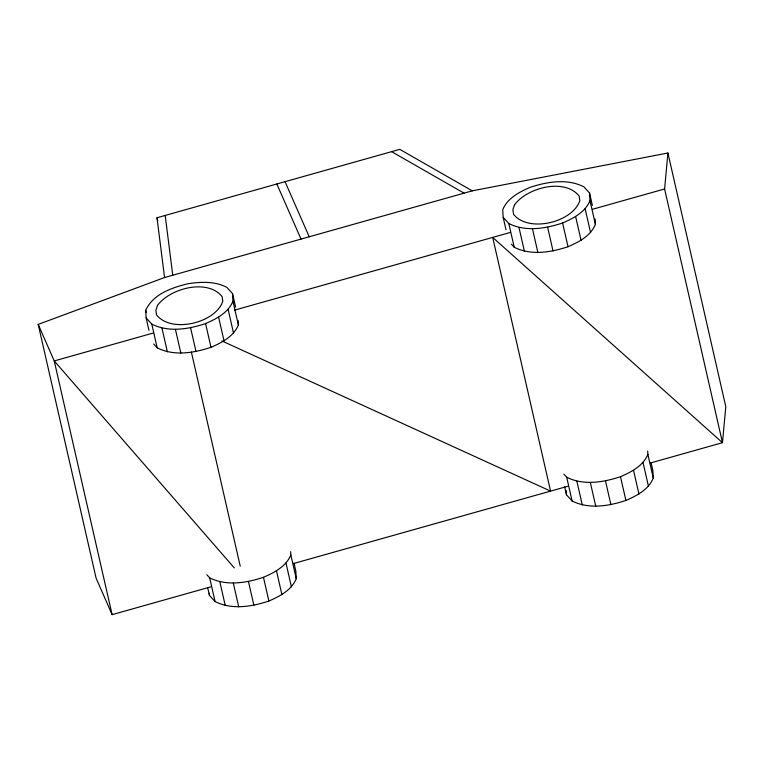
<?xml version="1.0" encoding="UTF-8"?>
<svg xmlns="http://www.w3.org/2000/svg" width="764" height="764" viewBox="0 0 764 764"><rect width="100%" height="100%" fill="white"/><g stroke="black" fill="none" stroke-linecap="round" stroke-linejoin="round"><path stroke-width="1.15" d="M650.269 463.032L722.477 442.69L664.594 188.975L667.917 153.001L472.248 190.847L164.566 277.533L38.2 324.394L96.083 578.109L112.117 614.648L210.768 586.857M148.98 330.363L146.144 317.929L145.704 310.27C153.134 293.93 171.91 287.713 188.078 283.711C201.056 281.754 214.923 281.095 226.879 287.398L232.523 293.596L235.618 307.157M146.144 317.929L151.788 324.117C168.605 332.588 188.412 329.236 205.583 323.583C216.47 318.827 228.159 312.848 232.953 301.245L232.523 293.596M153.669 343.991L157.203 347.859C174.03 356.33 193.836 352.978 210.998 347.324C221.885 342.568 233.583 336.59 238.378 324.996L238.129 320.613M206.843 574.738L209.661 577.832C226.488 586.303 246.294 582.951 263.465 577.298C274.352 572.542 286.042 566.563 290.836 554.97L290.654 551.684M207.636 587.478L209.441 595.395L215.085 601.583C231.903 610.044 251.709 606.702 268.88 601.048C279.767 596.283 291.456 590.305 296.251 578.711L295.821 571.052L294.016 563.135M503.17 217.339L508.814 223.527C525.642 231.998 545.448 228.646 562.61 222.992C573.497 218.237 585.195 212.258 589.989 200.655L589.55 193.005L583.906 186.808C567.089 178.346 547.272 181.698 530.111 187.342C519.224 192.108 507.535 198.086 502.731 209.68L503.17 217.339L506.007 229.773M511.412 244.174L514.229 247.269C531.056 255.739 550.863 252.387 568.034 246.734C578.911 241.978 590.61 236 595.404 224.406L595.099 218.934M563.87 474.148L566.697 477.242C583.515 485.713 603.331 482.361 620.492 476.707C631.379 471.951 643.068 465.973 647.872 454.379L647.681 451.094M564.663 486.888L566.468 494.805L572.112 500.993C588.939 509.454 608.746 506.112 625.907 500.458C636.794 495.693 648.493 489.714 653.287 478.121L652.848 470.462L651.043 462.545M164.566 277.533L157.002 217.75L399.792 149.352L472.248 190.847M152.886 333.142L54.234 360.933L38.2 324.394M234.367 310.184L509.874 232.562M592.396 209.317L664.594 188.975M293.395 563.574L567.757 486.276M221.885 340.945L550.567 491.118L492.684 237.403L722.477 442.69L725.8 406.715L667.917 153.001M391.598 151.654L464.054 193.158M234.271 567.91L54.234 360.933L112.117 614.648M285.039 181.679L309.229 236.773M276.845 183.99L301.035 239.084M589.55 193.005L592.386 205.44M589.989 200.655L595.404 224.406M647.872 454.379L653.287 478.121M585.157 208.858L590.582 232.609M643.04 462.573L648.455 486.324M575.655 216.613L581.07 240.364M633.537 470.337L638.952 494.079M562.61 222.992L568.034 246.734M620.492 476.707L625.907 500.458M547.616 227.223L553.031 250.964M605.489 480.938L610.913 504.679M532.46 228.789L537.875 252.531M590.343 482.504L595.758 506.245M518.985 227.5L524.4 251.251M576.868 481.224L582.283 504.966M508.814 223.527L514.229 247.269M566.697 477.242L572.112 500.993M232.953 301.245L238.378 324.996M290.836 554.97L296.251 578.711M228.13 309.449L233.545 333.199M286.013 563.163L291.428 586.914M218.619 317.203L224.043 340.954M276.501 570.928L281.916 594.669M205.583 323.583L210.998 347.324M263.465 577.298L268.88 601.048M190.58 327.813L196.004 351.555M248.462 581.528L253.877 605.269M191.372 352.023L240.23 566.172M157.002 217.75L157.699 220.825M175.433 329.379L180.848 353.121M233.316 583.094L238.731 606.836M161.958 328.09L167.373 351.841M219.841 581.815L225.256 605.556M151.788 324.117L157.203 347.859M209.661 577.832L215.085 601.583M145.704 310.27L146.22 312.533M165.196 215.448L172.76 275.221M566.219 490.421L566.468 494.805M209.317 593.198L209.441 595.395M157.499 305.428L155.856 310.279L156.496 314.816C171.088 333.715 215.582 323.115 222.802 301.245L222.171 296.699C207.502 278.23 169.875 288.372 157.499 305.428M514.535 204.838L512.892 209.689L513.523 214.226C528.125 233.125 572.608 222.525 579.838 200.655L579.198 196.109C564.529 177.64 526.902 187.782 514.535 204.838"/></g></svg>
